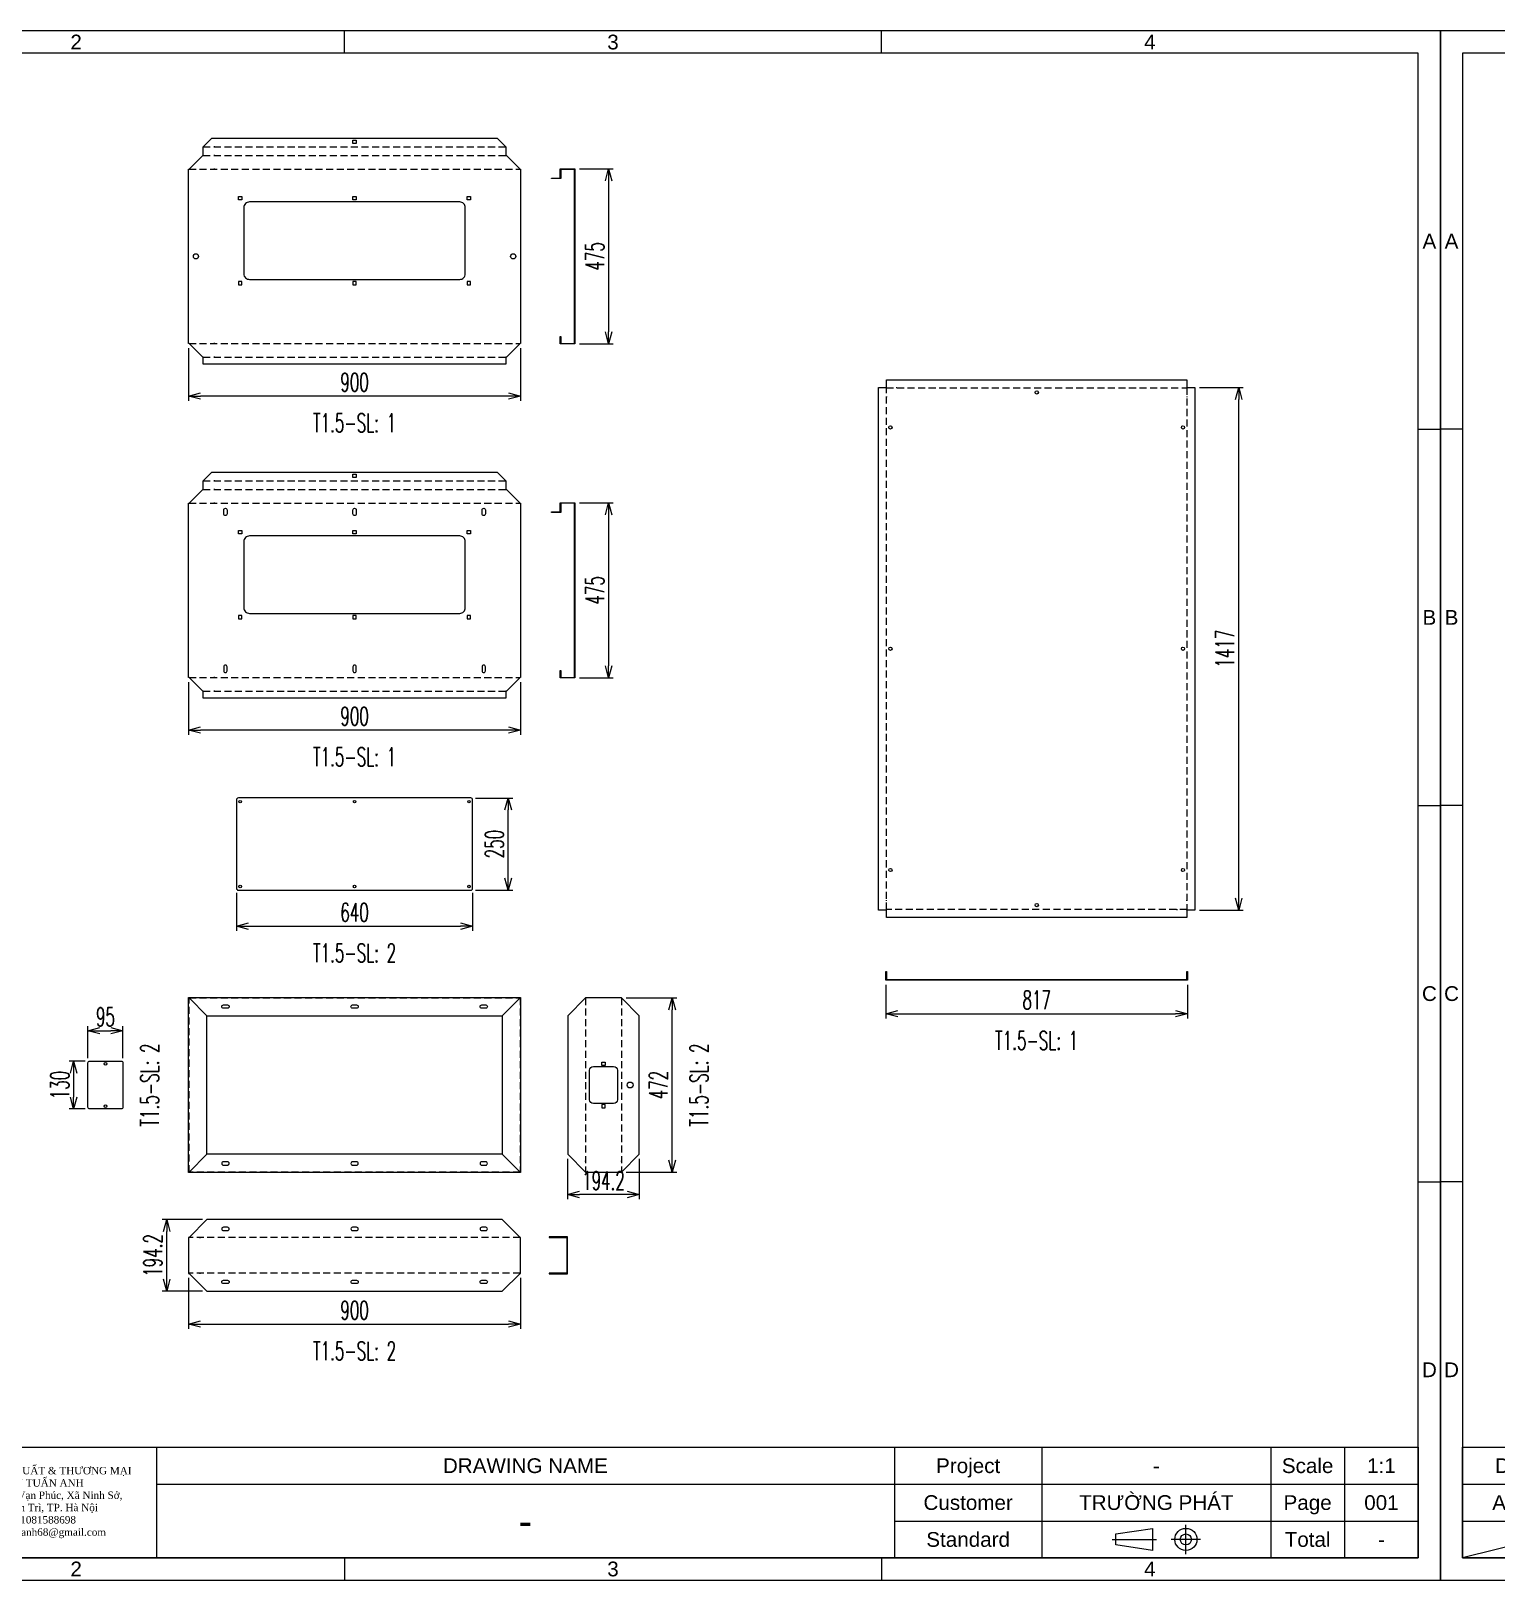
# Model space of a CAD drawing. Header units: millimetres. Extents: x 28713 to 59118, y -54378 to -19615.
# Drawn here: x 43419 to 47389, y -27993 to -23793 of the extents above; entities that cross this region are included whole.
import ezdxf
from ezdxf.enums import TextEntityAlignment as Align

# ---------------------------------------------------------------- set-up
doc = ezdxf.new("R2010")
doc.units = ezdxf.units.MM
doc.header["$LTSCALE"] = 3
doc.linetypes.add('HIDDEN', pattern=[9.525, 6.35, -3.175])
doc.layers.add('@.DM. NÉT ĐỨT', color=8, linetype='HIDDEN', lineweight=9)
for name, color, linetype in [('@.TEXT', 7, 'Continuous'), ('@.VISIBLE', 7, 'Continuous'), ('dim', 7, 'Continuous')]:
    doc.layers.add(name, color=color, linetype=linetype)
doc.styles.add('Ann_w01', font='romans.shx', dxfattribs={"width": 0.6, "bigfont": 'chineset.shx'})
doc.styles.add('Arial', font='arial.ttf')
doc.dimstyles.new('Dim 01_SC25', dxfattribs={"dimscale": 25, "dimtxt": 2, "dimasz": 1.3, "dimexe": 0.5, "dimexo": 0.5, "dimgap": 0.5, "dimtad": 1, "dimdec": 1, "dimzin": 12, "dimdsep": 46, "dimtxsty": 'Ann_w01', "dimblk": 'OPEN30', "dimcen": 1.5, "dimclrd": 6, "dimclre": 6, "dimclrt": 3, "dimadec": 1, "dimazin": 3, "dimtm": 1e-09, "dimtfac": 1, "dimtdec": 1, "dimtmove": 0, "dimatfit": 3, "dimldrblk": 'OPEN30', "dimfxl": 1, "dimtolj": 1, "dimlwd": 20, "dimlwe": 20, "dimarcsym": 0})

# ---------------------------------------------------------------- blocks, each defined once
blk = doc.blocks.new('Standard ISO')
at = {"color": 6}
for p, q in [((-6, 0), (0, 0)), ((6, 0), (2, 0)), ((4, -2), (4, 2))]:
    blk.add_line(p, q, dxfattribs=at)
blk.add_lwpolyline([(-0.5, 1.5), (-0.5, -1.5), (-5.5, -0.75), (-5.5, 0.75), (-0.5, 1.5)])
for radius in [1.5, 0.75]:
    blk.add_circle((4, 0), radius)
blk = doc.blocks.new('A$C4dbb82d6')
at = {"layer": '@.VISIBLE'}
h = blk.add_hatch(color=30, dxfattribs=at)
h.dxf.hatch_style = 1
h.paths.add_polyline_path([(0.21, 4.97), (3.62, 1.56), (3.62, 5.97), (1.92, 5.97), (1.3, 5.35), (3.12, 5.35), (3.12, 2.59), (0.74, 4.97), (3.75, 7.98), (3.75, 8.51)])
h = blk.add_hatch(color=150, dxfattribs=at)
h.dxf.hatch_style = 1
h.paths.add_polyline_path([(6.76, 4.97), (4.37, 2.59), (4.37, 5.35), (6.2, 5.35), (5.58, 5.97), (3.88, 5.97), (3.88, 1.56), (7.29, 4.97), (3.75, 8.51), (3.75, 7.98)])
at = {"layer": '@.VISIBLE', "color": 30}
blk.add_lwpolyline([(3.62, 5.97), (3.62, 1.56), (0.21, 4.97), (3.75, 8.51), (3.75, 7.98), (0.74, 4.97), (3.12, 2.59), (3.12, 5.35), (1.3, 5.35), (1.92, 5.97)], close=True, dxfattribs=at)
at = {"layer": '@.VISIBLE', "color": 150}
blk.add_lwpolyline([(3.88, 5.97), (3.88, 1.56), (7.29, 4.97), (3.75, 8.51), (3.75, 7.98), (6.76, 4.97), (4.37, 2.59), (4.37, 5.35), (6.2, 5.35), (5.58, 5.97)], close=True, dxfattribs=at)
at = {"layer": '@.VISIBLE', "color": 30, "insert": (3.75, 0.51), "char_height": 1, "attachment_point": 5, "style": 'Ann_w01'}
blk.add_mtext_dynamic_manual_height_columns('{\\fArial|b1|i0|c0|p34;\\W1;TUAN ANH}', width=7.5, gutter_width=49.6, heights=[0], dxfattribs=at)
blk = doc.blocks.new('KHUNG BAN VE (Made by Tung)')
at = {"layer": '@.VISIBLE', "color": 8}
for p, q in [((75.75, 207), (75.75, 210)), ((148.5, 207), (148.5, 210)), ((221.25, 207), (221.25, 210)), ((3, 156), (0, 156)), ((294, 156), (297, 156)), ((3, 105), (0, 105)), ((294, 105), (297, 105)), ((3, 54), (0, 54)), ((294, 54), (297, 54)), ((23, 18), (23, 3)), ((53, 18), (53, 3)), ((73, 18), (73, 3)), ((123, 18), (123, 3)), ((223, 18), (223, 3)), ((243, 18), (243, 3)), ((274, 18), (274, 3)), ((284, 18), (284, 3)), ((3, 13), (73, 13)), ((123, 13), (294, 13)), ((3, 8), (73, 8)), ((23, 8), (3, 3)), ((223, 8), (294, 8)), ((75.75, 3), (75.75, 0)), ((148.5, 3), (148.5, 0)), ((221.25, 3), (221.25, 0))]:
    blk.add_line(p, q, dxfattribs=at)
for points in [[(0, 0), (297, 0), (297, 210), (0, 210)], [(3, 3), (294, 3), (294, 207), (3, 207)], [(3, 18), (294, 18), (294, 3), (3, 3)]]:
    blk.add_lwpolyline(points, close=True, dxfattribs=at)
at = {"xscale": 1.5, "yscale": 1.5, "zscale": 1.5}
blk.add_blockref('A$C4dbb82d6', (77.375, 4.041), dxfattribs=at)
blk.add_blockref('Standard ISO', (258.5, 5.5))
at = {"layer": '@.TEXT', "color": 1, "style": 'Arial'}
for s, p in [('1', (39.375, 208.5)), ('2', (112.125, 208.5)), ('3', (184.875, 208.5)), ('4', (257.625, 208.5)), ('A', (1.5, 181.5)), ('A', (295.5, 181.5)), ('B', (1.5, 130.5)), ('B', (295.5, 130.5)), ('C', (1.5, 79.5)), ('C', (295.5, 79.5)), ('D', (1.5, 28.5)), ('D', (295.5, 28.5)), ('30/07/2026', (63, 15.5)), ('30/07/2026', (63, 10.5)), ('1', (39.375, 1.5)), ('2', (112.125, 1.5)), ('3', (184.875, 1.5)), ('4', (257.625, 1.5))]:
    blk.add_text(s, height=2, dxfattribs=at).set_placement(p, align=Align.MIDDLE_CENTER)
at = {"layer": '@.TEXT', "color": 2, "style": 'Arial'}
for s, p in [('Designer', (13, 15.5)), ('DRAWING NAME', (173, 15.5)), ('Project', (233, 15.5)), ('Scale', (279, 15.5)), ('Approved', (13, 10.5)), ('Customer', (233, 10.5)), ('Page', (279, 10.5)), ('Name', (38, 5.5)), ('Date', (63, 5.5)), ('Standard', (233, 5.5)), ('Total', (279, 5.5))]:
    blk.add_text(s, height=2, dxfattribs=at).set_placement(p, align=Align.MIDDLE_CENTER)
at = {"layer": '@.TEXT', "color": 1, "style": 'Arial'}
for tag, height, p in [('DESIGNER_NAME', 2, (38, 15.5)), ('PROJECT_CODE', 2, (258.5, 15.5)), ('SCALE', 2, (289, 15.5)), ('APPROVED_NAME', 2, (38, 10.5)), ('CUSTOMER_NAME', 2, (258.5, 10.5)), ('PAGE', 2, (289, 10.5)), ('DRAWING_NAME', 4, (173, 8)), ('TOTAL', 2, (289, 5.5))]:
    blk.add_attdef(tag, text='', height=height, dxfattribs=at).set_placement(p, align=Align.MIDDLE_CENTER)
at = {"layer": '@.VISIBLE', "color": 30, "insert": (106, 10.5), "char_height": 1, "attachment_point": 5, "style": 'Ann_w01'}
blk.add_mtext_dynamic_manual_height_columns('{\\fTimes New Roman|b0|i0|c0|p18;\\W1;CTY TNHH SẢN XUẤT & THƯƠNG MẠI CƠ ĐIỆN TUẤN ANH\\PĐịa chỉ: Bến phà Vạn Phúc, Xã Ninh Sở, Huyện Thanh Trì, TP. Hà Nội\\PMST: 01081588698\\PEmail: ctytuananh68@gmail.com}', width=28.70976, gutter_width=99.197, heights=[0], dxfattribs=at)
blk = doc.blocks.new('_Open30')
at = {"color": 0, "linetype": 'ByBlock', "lineweight": -2}
for p, q in [((-1, 0.27), (0, 0)), ((0, 0), (-1, -0.27)), ((0, 0), (-1, 0))]:
    blk.add_line(p, q, dxfattribs=at)
blk = doc.blocks.new('*D123')
at = {"layer": 'Defpoints', "color": 0, "transparency": 16777216}
for p in [(44892.9, -25072.2), (44892.9, -25547.2), (44984.1, -25547.2)]:
    blk.add_point(p, dxfattribs=at)
at = {"layer": 'dim', "color": 6, "lineweight": 20, "transparency": 16777216}
for p, q in [((44905.4, -25072.2), (44996.6, -25072.2)), ((44984.1, -25104.7), (44984.1, -25514.7)), ((44905.4, -25547.2), (44996.6, -25547.2))]:
    blk.add_line(p, q, dxfattribs=at)
at = {"layer": 'dim', "color": 6, "lineweight": 20, "transparency": 16777216, "xscale": 32.5, "yscale": 32.5, "zscale": 32.5}
for p, rotation in [((44984.1, -25072.2), 90), ((44984.1, -25547.2), 270)]:
    blk.add_blockref('_Open30', p, dxfattribs=dict(at, rotation=rotation))
at = {"layer": 'dim', "color": 3, "transparency": 16777216, "insert": (44946.6, -25309.7), "char_height": 50, "attachment_point": 5, "rotation": 90, "style": 'Ann_w01'}
blk.add_mtext('\\A1;475', dxfattribs=at)
blk = doc.blocks.new('*D124')
at = {"layer": 'Defpoints', "color": 0, "transparency": 16777216}
for p in [(43845.6, -25545.9), (44745.6, -25545.9), (43845.6, -25688.5)]:
    blk.add_point(p, dxfattribs=at)
at = {"layer": 'dim', "color": 6, "lineweight": 20, "transparency": 16777216}
for p, q in [((43845.6, -25558.4), (43845.6, -25701)), ((44745.6, -25558.4), (44745.6, -25701)), ((44713.1, -25688.5), (43878.1, -25688.5))]:
    blk.add_line(p, q, dxfattribs=at)
at = {"layer": 'dim', "color": 6, "lineweight": 20, "transparency": 16777216, "xscale": 32.5, "yscale": 32.5, "zscale": 32.5, "rotation": 180}
blk.add_blockref('_Open30', (43845.6, -25688.5), dxfattribs=at)
at = {"layer": 'dim', "color": 6, "lineweight": 20, "transparency": 16777216, "xscale": 32.5, "yscale": 32.5, "zscale": 32.5}
blk.add_blockref('_Open30', (44745.6, -25688.5), dxfattribs=at)
at = {"layer": 'dim', "color": 3, "transparency": 16777216, "insert": (44295.6, -25651), "char_height": 50, "attachment_point": 5, "style": 'Ann_w01'}
blk.add_mtext('\\A1;900', dxfattribs=at)
blk = doc.blocks.new('*D125')
at = {"layer": 'Defpoints', "color": 0, "transparency": 16777216}
for p in [(44892.9, -24166.6), (44892.9, -24641.6), (44984.1, -24641.6)]:
    blk.add_point(p, dxfattribs=at)
at = {"layer": 'dim', "color": 6, "lineweight": 20, "transparency": 16777216}
for p, q in [((44905.4, -24166.6), (44996.6, -24166.6)), ((44984.1, -24199.1), (44984.1, -24609.1)), ((44905.4, -24641.6), (44996.6, -24641.6))]:
    blk.add_line(p, q, dxfattribs=at)
at = {"layer": 'dim', "color": 6, "lineweight": 20, "transparency": 16777216, "xscale": 32.5, "yscale": 32.5, "zscale": 32.5}
for p, rotation in [((44984.1, -24166.6), 90), ((44984.1, -24641.6), 270)]:
    blk.add_blockref('_Open30', p, dxfattribs=dict(at, rotation=rotation))
at = {"layer": 'dim', "color": 3, "transparency": 16777216, "insert": (44946.6, -24404.1), "char_height": 50, "attachment_point": 5, "rotation": 90, "style": 'Ann_w01'}
blk.add_mtext('\\A1;475', dxfattribs=at)
blk = doc.blocks.new('*D126')
at = {"layer": 'Defpoints', "color": 0, "transparency": 16777216}
for p in [(43845.6, -24640.3), (44745.6, -24640.3), (43845.6, -24782.9)]:
    blk.add_point(p, dxfattribs=at)
at = {"layer": 'dim', "color": 6, "lineweight": 20, "transparency": 16777216}
for p, q in [((43845.6, -24652.8), (43845.6, -24795.4)), ((44745.6, -24652.8), (44745.6, -24795.4)), ((44713.1, -24782.9), (43878.1, -24782.9))]:
    blk.add_line(p, q, dxfattribs=at)
at = {"layer": 'dim', "color": 6, "lineweight": 20, "transparency": 16777216, "xscale": 32.5, "yscale": 32.5, "zscale": 32.5, "rotation": 180}
blk.add_blockref('_Open30', (43845.6, -24782.9), dxfattribs=at)
at = {"layer": 'dim', "color": 6, "lineweight": 20, "transparency": 16777216, "xscale": 32.5, "yscale": 32.5, "zscale": 32.5}
blk.add_blockref('_Open30', (44745.6, -24782.9), dxfattribs=at)
at = {"layer": 'dim', "color": 3, "transparency": 16777216, "insert": (44295.6, -24745.4), "char_height": 50, "attachment_point": 5, "style": 'Ann_w01'}
blk.add_mtext('\\A1;900', dxfattribs=at)
blk = doc.blocks.new('*D127')
at = {"layer": 'Defpoints', "color": 0, "transparency": 16777216}
for p in [(43975.6, -26117.7), (44615.6, -26117.7), (44615.6, -26220.2)]:
    blk.add_point(p, dxfattribs=at)
at = {"layer": 'dim', "color": 6, "lineweight": 20, "transparency": 16777216}
for p, q in [((43975.6, -26130.2), (43975.6, -26232.7)), ((44615.6, -26130.2), (44615.6, -26232.7)), ((44008.1, -26220.2), (44583.1, -26220.2))]:
    blk.add_line(p, q, dxfattribs=at)
at = {"layer": 'dim', "color": 6, "lineweight": 20, "transparency": 16777216, "xscale": 32.5, "yscale": 32.5, "zscale": 32.5, "rotation": 180}
blk.add_blockref('_Open30', (43975.6, -26220.2), dxfattribs=at)
at = {"layer": 'dim', "color": 6, "lineweight": 20, "transparency": 16777216, "xscale": 32.5, "yscale": 32.5, "zscale": 32.5}
blk.add_blockref('_Open30', (44615.6, -26220.2), dxfattribs=at)
at = {"layer": 'dim', "color": 3, "transparency": 16777216, "insert": (44295.6, -26182.7), "char_height": 50, "attachment_point": 5, "style": 'Ann_w01'}
blk.add_mtext('\\A1;640', dxfattribs=at)
blk = doc.blocks.new('*D128')
at = {"layer": 'Defpoints', "color": 0, "transparency": 16777216}
for p in [(44610.6, -25872.7), (44712, -25872.7), (44610.6, -26122.7)]:
    blk.add_point(p, dxfattribs=at)
at = {"layer": 'dim', "color": 6, "lineweight": 20, "transparency": 16777216}
for p, q in [((44623.1, -25872.7), (44724.5, -25872.7)), ((44712, -26090.2), (44712, -25905.2)), ((44623.1, -26122.7), (44724.5, -26122.7))]:
    blk.add_line(p, q, dxfattribs=at)
at = {"layer": 'dim', "color": 6, "lineweight": 20, "transparency": 16777216, "xscale": 32.5, "yscale": 32.5, "zscale": 32.5}
for p, rotation in [((44712, -25872.7), 90), ((44712, -26122.7), 270)]:
    blk.add_blockref('_Open30', p, dxfattribs=dict(at, rotation=rotation))
at = {"layer": 'dim', "color": 3, "transparency": 16777216, "insert": (44674.5, -25997.7), "char_height": 50, "attachment_point": 5, "rotation": 90, "style": 'Ann_w01'}
blk.add_mtext('\\A1;250', dxfattribs=at)
blk = doc.blocks.new('*D129')
at = {"layer": 'Defpoints', "color": 0, "transparency": 16777216}
for p in [(45735.7, -26366.4), (46552.7, -26366.4), (46552.7, -26457.6)]:
    blk.add_point(p, dxfattribs=at)
at = {"layer": 'dim', "color": 6, "lineweight": 20, "transparency": 16777216}
for p, q in [((45735.7, -26378.9), (45735.7, -26470.1)), ((46552.7, -26378.9), (46552.7, -26470.1)), ((45768.2, -26457.6), (46520.2, -26457.6))]:
    blk.add_line(p, q, dxfattribs=at)
at = {"layer": 'dim', "color": 6, "lineweight": 20, "transparency": 16777216, "xscale": 32.5, "yscale": 32.5, "zscale": 32.5, "rotation": 180}
blk.add_blockref('_Open30', (45735.7, -26457.6), dxfattribs=at)
at = {"layer": 'dim', "color": 6, "lineweight": 20, "transparency": 16777216, "xscale": 32.5, "yscale": 32.5, "zscale": 32.5}
blk.add_blockref('_Open30', (46552.7, -26457.6), dxfattribs=at)
at = {"layer": 'dim', "color": 3, "transparency": 16777216, "insert": (46144.2, -26420.1), "char_height": 50, "attachment_point": 5, "style": 'Ann_w01'}
blk.add_mtext('\\A1;817', dxfattribs=at)
blk = doc.blocks.new('*D82')
at = {"layer": 'Defpoints', "color": 0, "transparency": 16777216}
for p in [(46572.9, -24759.4), (46691.7, -24759.4), (46572.9, -26176.4)]:
    blk.add_point(p, dxfattribs=at)
at = {"layer": 'dim', "color": 6, "lineweight": 20, "transparency": 16777216}
for p, q in [((46585.4, -24759.4), (46704.2, -24759.4)), ((46691.7, -26143.9), (46691.7, -24791.9)), ((46585.4, -26176.4), (46704.2, -26176.4))]:
    blk.add_line(p, q, dxfattribs=at)
at = {"layer": 'dim', "color": 6, "lineweight": 20, "transparency": 16777216, "xscale": 32.5, "yscale": 32.5, "zscale": 32.5}
for p, rotation in [((46691.7, -24759.4), 90), ((46691.7, -26176.4), 270)]:
    blk.add_blockref('_Open30', p, dxfattribs=dict(at, rotation=rotation))
at = {"layer": 'dim', "color": 3, "transparency": 16777216, "insert": (46654.2, -25467.9), "char_height": 50, "attachment_point": 5, "rotation": 90, "style": 'Ann_w01'}
blk.add_mtext('\\A1;1417', dxfattribs=at)
blk = doc.blocks.new('*D97')
at = {"layer": 'Defpoints', "color": 0, "transparency": 16777216}
for p in [(43845.6, -27161.5), (44745.6, -27161.5), (44745.6, -27299.1)]:
    blk.add_point(p, dxfattribs=at)
at = {"layer": 'dim', "color": 6, "lineweight": 20, "transparency": 16777216}
for p, q in [((43845.6, -27174), (43845.6, -27311.6)), ((44745.6, -27174), (44745.6, -27311.6)), ((43878.1, -27299.1), (44713.1, -27299.1))]:
    blk.add_line(p, q, dxfattribs=at)
at = {"layer": 'dim', "color": 6, "lineweight": 20, "transparency": 16777216, "xscale": 32.5, "yscale": 32.5, "zscale": 32.5, "rotation": 180}
blk.add_blockref('_Open30', (43845.6, -27299.1), dxfattribs=at)
at = {"layer": 'dim', "color": 6, "lineweight": 20, "transparency": 16777216, "xscale": 32.5, "yscale": 32.5, "zscale": 32.5}
blk.add_blockref('_Open30', (44745.6, -27299.1), dxfattribs=at)
at = {"layer": 'dim', "color": 3, "transparency": 16777216, "insert": (44295.6, -27261.6), "char_height": 50, "attachment_point": 5, "style": 'Ann_w01'}
blk.add_mtext('\\A1;900', dxfattribs=at)
blk = doc.blocks.new('*D98')
at = {"layer": 'Defpoints', "color": 0, "transparency": 16777216}
for p in [(43786.4, -27015.8), (43895.6, -27015.8), (43895.6, -27210)]:
    blk.add_point(p, dxfattribs=at)
at = {"layer": 'dim', "color": 6, "lineweight": 20, "transparency": 16777216}
for p, q in [((43883.1, -27015.8), (43773.9, -27015.8)), ((43786.4, -27177.5), (43786.4, -27048.3)), ((43883.1, -27210), (43773.9, -27210))]:
    blk.add_line(p, q, dxfattribs=at)
at = {"layer": 'dim', "color": 6, "lineweight": 20, "transparency": 16777216, "xscale": 32.5, "yscale": 32.5, "zscale": 32.5}
for p, rotation in [((43786.4, -27015.8), 90), ((43786.4, -27210), 270)]:
    blk.add_blockref('_Open30', p, dxfattribs=dict(at, rotation=rotation))
at = {"layer": 'dim', "color": 3, "transparency": 16777216, "insert": (43748.9, -27112.9), "char_height": 50, "attachment_point": 5, "rotation": 90, "style": 'Ann_w01'}
blk.add_mtext('\\A1;194.2', dxfattribs=at)
blk = doc.blocks.new('*D99')
at = {"layer": 'Defpoints', "color": 0, "transparency": 16777216}
for p in [(45018.8, -26414.9), (45156.4, -26414.9), (45018.8, -26886.9)]:
    blk.add_point(p, dxfattribs=at)
at = {"layer": 'dim', "color": 6, "lineweight": 20, "transparency": 16777216}
for p, q in [((45031.3, -26414.9), (45168.9, -26414.9)), ((45156.4, -26854.4), (45156.4, -26447.4)), ((45031.3, -26886.9), (45168.9, -26886.9))]:
    blk.add_line(p, q, dxfattribs=at)
at = {"layer": 'dim', "color": 6, "lineweight": 20, "transparency": 16777216, "xscale": 32.5, "yscale": 32.5, "zscale": 32.5}
for p, rotation in [((45156.4, -26414.9), 90), ((45156.4, -26886.9), 270)]:
    blk.add_blockref('_Open30', p, dxfattribs=dict(at, rotation=rotation))
at = {"layer": 'dim', "color": 3, "transparency": 16777216, "insert": (45118.9, -26650.9), "char_height": 50, "attachment_point": 5, "rotation": 90, "style": 'Ann_w01'}
blk.add_mtext('\\A1;472', dxfattribs=at)
blk = doc.blocks.new('*D100')
at = {"layer": 'Defpoints', "color": 0, "transparency": 16777216}
for p in [(44873.1, -26838.4), (45067.3, -26838.4), (44873.1, -26947.7)]:
    blk.add_point(p, dxfattribs=at)
at = {"layer": 'dim', "color": 6, "lineweight": 20, "transparency": 16777216}
for p, q in [((44873.1, -26850.9), (44873.1, -26960.2)), ((45067.3, -26850.9), (45067.3, -26960.2)), ((45034.8, -26947.7), (44905.6, -26947.7))]:
    blk.add_line(p, q, dxfattribs=at)
at = {"layer": 'dim', "color": 6, "lineweight": 20, "transparency": 16777216, "xscale": 32.5, "yscale": 32.5, "zscale": 32.5, "rotation": 180}
blk.add_blockref('_Open30', (44873.1, -26947.7), dxfattribs=at)
at = {"layer": 'dim', "color": 6, "lineweight": 20, "transparency": 16777216, "xscale": 32.5, "yscale": 32.5, "zscale": 32.5}
blk.add_blockref('_Open30', (45067.3, -26947.7), dxfattribs=at)
at = {"layer": 'dim', "color": 3, "transparency": 16777216, "insert": (44970.2, -26910.2), "char_height": 50, "attachment_point": 5, "style": 'Ann_w01'}
blk.add_mtext('\\A1;194.2', dxfattribs=at)
blk = doc.blocks.new('*D101')
at = {"layer": 'Defpoints', "color": 0, "transparency": 16777216}
for p in [(43577.9, -26585.9), (43534.3, -26715.9), (43577.9, -26715.9)]:
    blk.add_point(p, dxfattribs=at)
at = {"layer": 'dim', "color": 6, "lineweight": 20, "transparency": 16777216}
for p, q in [((43565.4, -26585.9), (43521.8, -26585.9)), ((43534.3, -26618.4), (43534.3, -26683.4)), ((43565.4, -26715.9), (43521.8, -26715.9))]:
    blk.add_line(p, q, dxfattribs=at)
at = {"layer": 'dim', "color": 6, "lineweight": 20, "transparency": 16777216, "xscale": 32.5, "yscale": 32.5, "zscale": 32.5}
for p, rotation in [((43534.3, -26585.9), 90), ((43534.3, -26715.9), 270)]:
    blk.add_blockref('_Open30', p, dxfattribs=dict(at, rotation=rotation))
at = {"layer": 'dim', "color": 3, "transparency": 16777216, "insert": (43496.8, -26650.9), "char_height": 50, "attachment_point": 5, "rotation": 90, "style": 'Ann_w01'}
blk.add_mtext('\\A1;130', dxfattribs=at)
blk = doc.blocks.new('*D102')
at = {"layer": 'Defpoints', "color": 0, "transparency": 16777216}
for p in [(43667.9, -26503.6), (43572.9, -26590.9), (43667.9, -26590.9)]:
    blk.add_point(p, dxfattribs=at)
at = {"layer": 'dim', "color": 6, "lineweight": 20, "transparency": 16777216}
for p, q in [((43572.9, -26578.4), (43572.9, -26491.1)), ((43667.9, -26578.4), (43667.9, -26491.1)), ((43605.4, -26503.6), (43635.4, -26503.6))]:
    blk.add_line(p, q, dxfattribs=at)
at = {"layer": 'dim', "color": 6, "lineweight": 20, "transparency": 16777216, "xscale": 32.5, "yscale": 32.5, "zscale": 32.5, "rotation": 180}
blk.add_blockref('_Open30', (43572.9, -26503.6), dxfattribs=at)
at = {"layer": 'dim', "color": 6, "lineweight": 20, "transparency": 16777216, "xscale": 32.5, "yscale": 32.5, "zscale": 32.5}
blk.add_blockref('_Open30', (43667.9, -26503.6), dxfattribs=at)
at = {"layer": 'dim', "color": 3, "transparency": 16777216, "insert": (43620.4, -26466.1), "char_height": 50, "attachment_point": 5, "style": 'Ann_w01'}
blk.add_mtext('\\A1;95', dxfattribs=at)

msp = doc.modelspace()

# ---------------------------------------------------------------- linework, layer by layer
at = {"color": 1}
for p, q in [((43916.57, -24107.14), (43914.57, -24107.14)), ((44674.69, -24107.14), (44676.69, -24107.14)), ((43916.57, -24130.84), (43914.57, -24130.84)), ((44674.69, -24130.84), (44676.69, -24130.84)), ((43916.57, -24168.04), (43914.57, -24168.04)), ((44674.69, -24168.04), (44676.69, -24168.04)), ((43916.57, -24640.24), (43914.57, -24640.24)), ((44674.69, -24640.24), (44676.69, -24640.24)), ((43916.57, -24677.44), (43914.57, -24677.44)), ((44674.69, -24677.44), (44676.69, -24677.44)), ((45765.05, -24760.81), (45763.05, -24760.81)), ((46523.4, -24760.81), (46525.4, -24760.81)), ((45737.12, -24784.28), (45737.12, -24786.28)), ((46551.32, -24784.28), (46551.32, -24786.28)), ((43916.57, -25012.69), (43914.57, -25012.69)), ((44674.69, -25012.69), (44676.69, -25012.69)), ((43916.57, -25036.39), (43914.57, -25036.39)), ((43916.57, -25073.59), (43914.57, -25073.59)), ((44674.69, -25036.39), (44676.69, -25036.39)), ((44674.69, -25073.59), (44676.69, -25073.59)), ((43916.57, -25545.79), (43914.57, -25545.79)), ((44674.69, -25545.79), (44676.69, -25545.79)), ((43916.57, -25582.99), (43914.57, -25582.99)), ((44674.69, -25582.99), (44676.69, -25582.99)), ((45737.12, -26151.54), (45737.12, -26149.54)), ((46551.32, -26151.54), (46551.32, -26149.54)), ((45765.05, -26175.01), (45763.05, -26175.01)), ((46523.4, -26175.01), (46525.4, -26175.01)), ((44921.72, -26443.56), (44921.72, -26445.56)), ((45018.72, -26443.56), (45018.72, -26445.56)), ((44921.72, -26858.25), (44921.72, -26856.25)), ((45018.72, -26858.25), (45018.72, -26856.25)), ((43875.78, -27064.42), (43877.78, -27064.42)), ((44715.48, -27064.42), (44713.48, -27064.42)), ((43875.78, -27161.42), (43877.78, -27161.42)), ((44715.48, -27161.42), (44713.48, -27161.42))]:
    msp.add_line(p, q, dxfattribs=at)
for p, q in [((45737.62, -24759.41), (45737.62, -24760.81)), ((46550.82, -24759.41), (46550.82, -24760.81)), ((45737.62, -26176.41), (45737.62, -26175.01)), ((46550.82, -26176.41), (46550.82, -26175.01))]:
    msp.add_line(p, q)
for points in [[(44745.63, -24167.94), (44745.63, -24640.34), (44744.13, -24640.34), (44707.13, -24677.34), (44705.63, -24677.34), (44705.63, -24696.04), (43885.63, -24696.04), (43885.63, -24677.34), (43884.13, -24677.34), (43847.13, -24640.34), (43845.63, -24640.34), (43845.63, -24167.94), (43847.13, -24167.94), (43884.13, -24130.94), (43885.63, -24130.94), (43885.63, -24107.04), (43909.13, -24083.54), (44682.13, -24083.54), (44705.63, -24107.04), (44705.63, -24130.94), (44707.13, -24130.94), (44744.13, -24167.94)], [(44291.13, -24089.04), (44300.13, -24089.04), (44300.13, -24098.04), (44291.13, -24098.04)], [(44829.43, -24191.64), (44852.93, -24191.64), (44852.93, -24166.64), (44892.93, -24166.64), (44892.93, -24641.64), (44852.93, -24641.64), (44852.93, -24621.64), (44854.43, -24621.64), (44854.43, -24640.14), (44891.43, -24640.14), (44891.43, -24168.14), (44854.43, -24168.14), (44854.43, -24193.14), (44829.43, -24193.14)], [(43981.13, -24242.14), (43990.13, -24242.14), (43990.13, -24251.14), (43981.13, -24251.14)], [(44291.13, -24242.14), (44300.13, -24242.14), (44300.13, -24251.14), (44291.13, -24251.14)], [(44601.13, -24242.14), (44610.13, -24242.14), (44610.13, -24251.14), (44601.13, -24251.14)], [(43981.13, -24481.14), (43990.13, -24481.14), (43990.13, -24472.14), (43981.13, -24472.14)], [(44291.13, -24481.14), (44300.13, -24481.14), (44300.13, -24472.14), (44291.13, -24472.14)], [(44601.13, -24481.14), (44610.13, -24481.14), (44610.13, -24472.14), (44601.13, -24472.14)], [(45737.62, -24739.21), (46550.82, -24739.21), (46550.82, -24759.41), (46572.92, -24759.41), (46572.92, -26176.41), (46550.82, -26176.41), (46550.82, -26196.61), (45737.62, -26196.61), (45737.62, -26176.41), (45715.52, -26176.41), (45715.52, -24759.41), (45737.62, -24759.41)], [(44745.63, -25073.49), (44745.63, -25545.89), (44744.13, -25545.89), (44707.13, -25582.89), (44705.63, -25582.89), (44705.63, -25601.59), (43885.63, -25601.59), (43885.63, -25582.89), (43884.13, -25582.89), (43847.13, -25545.89), (43845.63, -25545.89), (43845.63, -25073.49), (43847.13, -25073.49), (43884.13, -25036.49), (43885.63, -25036.49), (43885.63, -25012.59), (43909.13, -24989.09), (44682.13, -24989.09), (44705.63, -25012.59), (44705.63, -25036.49), (44707.13, -25036.49), (44744.13, -25073.49)], [(44291.13, -24994.59), (44300.13, -24994.59), (44300.13, -25003.59), (44291.13, -25003.59)], [(44829.43, -25097.19), (44852.93, -25097.19), (44852.93, -25072.19), (44892.93, -25072.19), (44892.93, -25547.19), (44852.93, -25547.19), (44852.93, -25527.19), (44854.43, -25527.19), (44854.43, -25545.69), (44891.43, -25545.69), (44891.43, -25073.69), (44854.43, -25073.69), (44854.43, -25098.69), (44829.43, -25098.69)], [(43981.13, -25147.69), (43990.13, -25147.69), (43990.13, -25156.69), (43981.13, -25156.69)], [(44291.13, -25147.69), (44300.13, -25147.69), (44300.13, -25156.69), (44291.13, -25156.69)], [(44601.13, -25147.69), (44610.13, -25147.69), (44610.13, -25156.69), (44601.13, -25156.69)], [(43981.13, -25386.69), (43990.13, -25386.69), (43990.13, -25377.69), (43981.13, -25377.69)], [(44291.13, -25386.69), (44300.13, -25386.69), (44300.13, -25377.69), (44291.13, -25377.69)], [(44601.13, -25386.69), (44610.13, -25386.69), (44610.13, -25377.69), (44601.13, -25377.69)], [(45737.22, -26343.41), (45737.22, -26364.91), (46551.22, -26364.91), (46551.22, -26343.41), (46552.72, -26343.41), (46552.72, -26366.41), (45735.72, -26366.41), (45735.72, -26343.41)], [(43845.63, -26413.41), (44745.63, -26413.41), (44745.63, -26888.41), (43845.63, -26888.41)], [(44921.62, -26414.91), (44873.12, -26463.41), (44873.12, -26838.41), (44921.62, -26886.91), (45018.82, -26886.91), (45067.32, -26838.41), (45067.32, -26463.41), (45018.82, -26414.91), (44921.62, -26414.91)], [(43895.63, -26463.41), (44695.63, -26463.41), (44695.63, -26838.41), (43895.63, -26838.41)], [(44965.72, -26588.91), (44974.72, -26588.91), (44974.72, -26597.91), (44965.72, -26597.91)], [(44965.72, -26712.91), (44974.72, -26712.91), (44974.72, -26703.91), (44965.72, -26703.91)], [(44744.13, -27064.32), (44695.63, -27015.82), (43895.63, -27015.82), (43847.13, -27064.32), (43845.63, -27064.32), (43845.63, -27161.52), (43847.13, -27161.52), (43895.63, -27210.02), (44695.63, -27210.02), (44744.13, -27161.52), (44745.63, -27161.52), (44745.63, -27064.32)], [(44822.61, -27162.92), (44872.61, -27162.92), (44872.61, -27062.92), (44822.61, -27062.92), (44822.61, -27064.42), (44871.11, -27064.42), (44871.11, -27161.42), (44822.61, -27161.42)]]:
    msp.add_lwpolyline(points, close=True)
for points in [[(44010.63, -24466.64), (44580.63, -24466.64, 0.4142136), (44595.63, -24451.64), (44595.63, -24271.64, 0.4142136), (44580.63, -24256.64), (44010.63, -24256.64, 0.4142136), (43995.63, -24271.64), (43995.63, -24451.64, 0.4142136)], [(43941.13, -25102.49), (43941.13, -25091.49, -0.4142136), (43945.63, -25086.99), (43945.63, -25086.99, -0.4142136), (43950.13, -25091.49), (43950.13, -25102.49, -0.4142136), (43945.63, -25106.99), (43945.63, -25106.99, -0.4142136)], [(44291.13, -25102.49), (44291.13, -25091.49, -0.4142136), (44295.63, -25086.99), (44295.63, -25086.99, -0.4142136), (44300.13, -25091.49), (44300.13, -25102.49, -0.4142136), (44295.63, -25106.99), (44295.63, -25106.99, -0.4142136)], [(44641.13, -25102.49), (44641.13, -25091.49, -0.4142136), (44645.63, -25086.99), (44645.63, -25086.99, -0.4142136), (44650.13, -25091.49), (44650.13, -25102.49, -0.4142136), (44645.63, -25106.99), (44645.63, -25106.99, -0.4142136)], [(44010.63, -25372.19), (44580.63, -25372.19, 0.4142136), (44595.63, -25357.19), (44595.63, -25177.19, 0.4142136), (44580.63, -25162.19), (44010.63, -25162.19, 0.4142136), (43995.63, -25177.19), (43995.63, -25357.19, 0.4142136)], [(43941.13, -25516.89), (43941.13, -25527.89, 0.4142136), (43945.63, -25532.39), (43945.63, -25532.39, 0.4142136), (43950.13, -25527.89), (43950.13, -25516.89, 0.4142136), (43945.63, -25512.39), (43945.63, -25512.39, 0.4142136)], [(44291.13, -25516.89), (44291.13, -25527.89, 0.4142136), (44295.63, -25532.39), (44295.63, -25532.39, 0.4142136), (44300.13, -25527.89), (44300.13, -25516.89, 0.4142136), (44295.63, -25512.39), (44295.63, -25512.39, 0.4142136)], [(44641.13, -25516.89), (44641.13, -25527.89, 0.4142136), (44645.63, -25532.39), (44645.63, -25532.39, 0.4142136), (44650.13, -25527.89), (44650.13, -25516.89, 0.4142136), (44645.63, -25512.39), (44645.63, -25512.39, 0.4142136)], [(43980.63, -26122.67), (44610.63, -26122.67, 0.4142136), (44615.63, -26117.67), (44615.63, -25877.67, 0.4142136), (44610.63, -25872.67), (43980.63, -25872.67, 0.4142136), (43975.63, -25877.67), (43975.63, -26117.67, 0.4142136)], [(43940.13, -26433.71), (43951.13, -26433.71, -0.4142136), (43955.63, -26438.21), (43955.63, -26438.21, -0.4142136), (43951.13, -26442.71), (43940.13, -26442.71, -0.4142136), (43935.63, -26438.21), (43935.63, -26438.21, -0.4142136)], [(44290.13, -26433.71), (44301.13, -26433.71, -0.4142136), (44305.63, -26438.21), (44305.63, -26438.21, -0.4142136), (44301.13, -26442.71), (44290.13, -26442.71, -0.4142136), (44285.63, -26438.21), (44285.63, -26438.21, -0.4142136)], [(44640.13, -26433.71), (44651.13, -26433.71, -0.4142136), (44655.63, -26438.21), (44655.63, -26438.21, -0.4142136), (44651.13, -26442.71), (44640.13, -26442.71, -0.4142136), (44635.63, -26438.21), (44635.63, -26438.21, -0.4142136)], [(43667.9, -26590.91), (43667.9, -26710.91, -0.4142136), (43662.9, -26715.91), (43577.9, -26715.91, -0.4142136), (43572.9, -26710.91), (43572.9, -26590.91, -0.4142136), (43577.9, -26585.91), (43662.9, -26585.91, -0.4142136)], [(45007.72, -26610.91), (45007.72, -26690.91, -0.4142136), (44997.72, -26700.91), (44942.72, -26700.91, -0.4142136), (44932.72, -26690.91), (44932.72, -26610.91, -0.4142136), (44942.72, -26600.91), (44997.72, -26600.91, -0.4142136)], [(43951.13, -26859.11), (43940.13, -26859.11, 0.4142136), (43935.63, -26863.61), (43935.63, -26863.61, 0.4142136), (43940.13, -26868.11), (43951.13, -26868.11, 0.4142136), (43955.63, -26863.61), (43955.63, -26863.61, 0.4142136)], [(44301.13, -26859.11), (44290.13, -26859.11, 0.4142136), (44285.63, -26863.61), (44285.63, -26863.61, 0.4142136), (44290.13, -26868.11), (44301.13, -26868.11, 0.4142136), (44305.63, -26863.61), (44305.63, -26863.61, 0.4142136)], [(44651.13, -26859.11), (44640.13, -26859.11, 0.4142136), (44635.63, -26863.61), (44635.63, -26863.61, 0.4142136), (44640.13, -26868.11), (44651.13, -26868.11, 0.4142136), (44655.63, -26863.61), (44655.63, -26863.61, 0.4142136)], [(43951.13, -27036.52), (43940.13, -27036.52, 0.4142136), (43935.63, -27041.02), (43935.63, -27041.02, 0.4142136), (43940.13, -27045.52), (43951.13, -27045.52, 0.4142136), (43955.63, -27041.02), (43955.63, -27041.02, 0.4142136)], [(44301.13, -27036.52), (44290.13, -27036.52, 0.4142136), (44285.63, -27041.02), (44285.63, -27041.02, 0.4142136), (44290.13, -27045.52), (44301.13, -27045.52, 0.4142136), (44305.63, -27041.02), (44305.63, -27041.02, 0.4142136)], [(44651.13, -27036.52), (44640.13, -27036.52, 0.4142136), (44635.63, -27041.02), (44635.63, -27041.02, 0.4142136), (44640.13, -27045.52), (44651.13, -27045.52, 0.4142136), (44655.63, -27041.02), (44655.63, -27041.02, 0.4142136)], [(43940.13, -27180.32), (43951.13, -27180.32, -0.4142136), (43955.63, -27184.82), (43955.63, -27184.82, -0.4142136), (43951.13, -27189.32), (43940.13, -27189.32, -0.4142136), (43935.63, -27184.82), (43935.63, -27184.82, -0.4142136)], [(44290.13, -27180.32), (44301.13, -27180.32, -0.4142136), (44305.63, -27184.82), (44305.63, -27184.82, -0.4142136), (44301.13, -27189.32), (44290.13, -27189.32, -0.4142136), (44285.63, -27184.82), (44285.63, -27184.82, -0.4142136)], [(44640.13, -27180.32), (44651.13, -27180.32, -0.4142136), (44655.63, -27184.82), (44655.63, -27184.82, -0.4142136), (44651.13, -27189.32), (44640.13, -27189.32, -0.4142136), (44635.63, -27184.82), (44635.63, -27184.82, -0.4142136)]]:
    msp.add_lwpolyline(points, format="xyb", close=True)
for points in [[(43895.63, -26463.41), (43847.13, -26414.91), (43845.63, -26414.91)], [(44695.63, -26463.41), (44744.13, -26414.91), (44745.63, -26414.91)], [(43895.63, -26838.41), (43847.13, -26886.91), (43845.63, -26886.91)], [(44695.63, -26838.41), (44744.13, -26886.91), (44745.63, -26886.91)]]:
    msp.add_lwpolyline(points)
at = {"linetype": 'HIDDEN'}
msp.add_lwpolyline([(43847.13, -26414.91), (44744.13, -26414.91), (44744.13, -26886.91), (43847.13, -26886.91)], close=True, dxfattribs=at)
for centre, radius in [((43865.63, -24404.14), 7), ((44725.63, -24404.14), 7), ((46144.22, -24772.91), 4.5), ((45747.72, -24867.91), 4.5), ((46540.72, -24867.91), 4.5), ((45747.72, -25467.91), 4.5), ((46540.72, -25467.91), 4.5), ((43985.63, -25882.67), 3.5), ((44295.63, -25882.67), 3.5), ((44605.63, -25882.67), 3.5), ((45747.72, -26067.91), 4.5), ((46540.72, -26067.91), 4.5), ((43985.63, -26112.67), 3.5), ((44295.63, -26112.67), 3.5), ((44605.63, -26112.67), 3.5), ((46144.22, -26162.91), 4.5), ((43620.4, -26593.41), 3.5), ((45042.32, -26650.91), 8), ((43620.4, -26708.41), 3.5)]:
    msp.add_circle(centre, radius)
at = {"layer": '@.DM. NÉT ĐỨT', "linetype": 'HIDDEN'}
for p, q in [((45737.12, -24760.81), (46551.32, -24760.81)), ((45737.12, -26175.01), (45737.12, -24760.81)), ((46551.32, -24760.81), (46551.32, -26175.01)), ((46551.32, -26175.01), (45737.12, -26175.01))]:
    msp.add_line(p, q, dxfattribs=at)
for points in [[(43885.63, -24107.14), (44705.63, -24107.14)], [(43885.63, -24130.84), (44705.63, -24130.84)], [(43847.13, -24168.04), (44744.13, -24168.04)], [(43847.13, -24640.24), (44744.13, -24640.24)], [(43885.63, -24677.44), (44705.63, -24677.44)], [(43885.63, -25012.69), (44705.63, -25012.69)], [(43847.13, -25073.59), (44744.13, -25073.59)], [(43885.63, -25036.39), (44705.63, -25036.39)], [(43847.13, -25545.79), (44744.13, -25545.79)], [(43885.63, -25582.99), (44705.63, -25582.99)], [(44921.72, -26414.91), (44921.72, -26886.91)], [(45018.72, -26414.91), (45018.72, -26886.91)], [(44744.13, -27064.42), (43847.13, -27064.42)], [(44744.13, -27161.42), (43847.13, -27161.42)]]:
    msp.add_lwpolyline(points, dxfattribs=at)

# ---------------------------------------------------------------- block references
at = {"layer": '@.VISIBLE', "xscale": 20, "yscale": 20, "zscale": 20}
for p in [(41298.47, -27993.02), (47238.47, -27993.02)]:
    msp.add_blockref('KHUNG BAN VE (Made by Tung)', p, dxfattribs=at).add_auto_attribs({'APPROVED_NAME': '-', 'DESIGNER_NAME': '-', 'TOTAL': '-', 'PAGE': '001', 'SCALE': '1:1', 'CUSTOMER_NAME': 'TRƯỜNG PHÁT', 'PROJECT_CODE': '-', 'DRAWING_NAME': '-'})

# ---------------------------------------------------------------- texts
at = {"layer": 'dim', "color": 1, "style": 'Ann_w01', "width": 0.6}
for s, p in [('T1.5-SL: 1', (44295.63, -24855.61)), ('T1.5-SL: 1', (44295.63, -25761.16)), ('T1.5-SL: 2', (44295.63, -26292.9)), ('T1.5-SL: 1', (46144.22, -26530.23)), ('T1.5-SL: 2', (44295.63, -27371.79))]:
    msp.add_text(s, height=50, dxfattribs=at).set_placement(p, align=Align.MIDDLE_CENTER)
for p in [(43740.57, -26650.91), (45229.09, -26650.91)]:
    msp.add_text('T1.5-SL: 2', height=50, rotation=90, dxfattribs=at).set_placement(p, align=Align.MIDDLE_CENTER)

# ---------------------------------------------------------------- dimensions: what is measured, and where the dimension line sits
at = {"layer": 'dim'}
for base, p1, p2, angle, picture, middle in [((44984.09, -24641.64), (44892.93, -24166.64), (44892.93, -24641.64), 90, '*D125', (44946.59, -24404.14)), ((46691.71, -24759.41), (46572.92, -26176.41), (46572.92, -24759.41), 90, '*D82', (46654.21, -25467.91)), ((44984.09, -25547.19), (44892.93, -25072.19), (44892.93, -25547.19), 90, '*D123', (44946.59, -25309.69)), ((44712.02, -25872.67), (44610.63, -26122.67), (44610.63, -25872.67), 90, '*D128', (44674.52, -25997.67)), ((45156.42, -26414.91), (45018.82, -26886.91), (45018.82, -26414.91), 90, '*D99', (45118.92, -26650.91)), ((43667.9, -26503.55), (43572.9, -26590.91), (43667.9, -26590.91), 180, '*D102', (43620.4, -26466.05)), ((43534.28, -26715.91), (43577.9, -26585.91), (43577.9, -26715.91), 90, '*D101', (43496.78, -26650.91)), ((44873.12, -26947.67), (45067.32, -26838.41), (44873.12, -26838.41), 180, '*D100', (44970.22, -26910.17)), ((43786.36, -27015.82), (43895.63, -27210.02), (43895.63, -27015.82), 90, '*D98', (43748.86, -27112.92))]:
    dim = msp.add_linear_dim(base=base, p1=p1, p2=p2, angle=angle, dimstyle='Dim 01_SC25', dxfattribs=at)
    dim.commit()
    dim.dimension.update_dxf_attribs({"geometry": picture, "text_midpoint": middle})
for base, p1, p2, picture, middle in [((43845.63, -24782.94), (44745.63, -24640.34), (43845.63, -24640.34), '*D126', (44295.63, -24745.44)), ((43845.63, -25688.49), (44745.63, -25545.89), (43845.63, -25545.89), '*D124', (44295.63, -25650.99)), ((44615.63, -26220.23), (43975.63, -26117.67), (44615.63, -26117.67), '*D127', (44295.63, -26182.73)), ((46552.72, -26457.57), (45735.72, -26366.41), (46552.72, -26366.41), '*D129', (46144.22, -26420.07)), ((44745.63, -27299.12), (43845.63, -27161.52), (44745.63, -27161.52), '*D97', (44295.63, -27261.62))]:
    dim = msp.add_linear_dim(base=base, p1=p1, p2=p2, dimstyle='Dim 01_SC25', dxfattribs=at)
    dim.commit()
    dim.dimension.update_dxf_attribs({"geometry": picture, "text_midpoint": middle})

doc.saveas('drawing.dxf')
